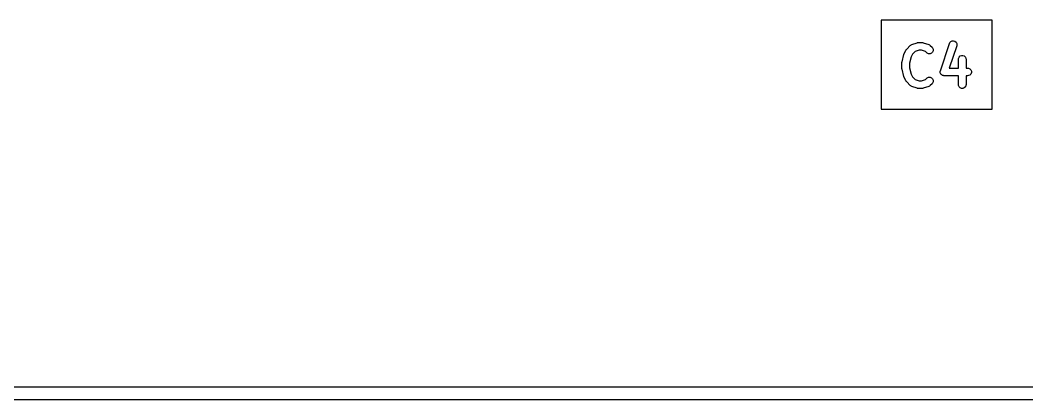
# Model space of a CAD drawing. Extents: x 20 to 124, y -124 to -20.
# Drawn here: x 64.59 to 104.07, y -124 to -109.11 of the extents above; entities that cross this region are included whole.
import ezdxf

# ---------------------------------------------------------------- set-up
doc = ezdxf.new("R2010")
doc.units = 0
doc.layers.add('BLACK', color=7, linetype='CONTINUOUS')
doc.layers.add('WHITE', color=7, linetype='CONTINUOUS')

msp = doc.modelspace()

# ---------------------------------------------------------------- linework, layer by layer
at = {"layer": 'BLACK', "linetype": 'CONTINUOUS'}
for p, q in [((102.705451, -109.112176), (98.363176, -109.112176)), ((98.363176, -109.112176), (98.363176, -112.598053)), ((102.705451, -112.598053), (102.705451, -109.112176)), ((99.358171, -110.249048), (99.501028, -110.106191)), ((99.501028, -110.106191), (99.523758, -110.087536)), ((99.523758, -110.087536), (99.528739, -110.085472)), ((99.528739, -110.085472), (99.532809, -110.081943)), ((99.532809, -110.081943), (99.55966, -110.069955)), ((99.55966, -110.069955), (99.773945, -109.998526)), ((99.773945, -109.998526), (99.788454, -109.995226)), ((99.788454, -109.995226), (99.792116, -109.99371)), ((99.792116, -109.99371), (99.797424, -109.993187)), ((99.797424, -109.993187), (99.802619, -109.992006)), ((99.802619, -109.992006), (99.806568, -109.992286)), ((99.806568, -109.992286), (99.82138, -109.990828)), ((99.82138, -109.990828), (99.964237, -109.990828)), ((99.964237, -109.990828), (99.979048, -109.992286)), ((99.979048, -109.992286), (99.982998, -109.992006)), ((99.982998, -109.992006), (99.988192, -109.993187)), ((99.988192, -109.993187), (99.993501, -109.99371)), ((99.993501, -109.99371), (99.997163, -109.995227)), ((99.997163, -109.995227), (100.011671, -109.998526)), ((100.011671, -109.998526), (100.225957, -110.069954)), ((100.225957, -110.069954), (100.252808, -110.081943)), ((100.252808, -110.081943), (100.256878, -110.085473)), ((100.256878, -110.085473), (100.261858, -110.087536)), ((100.261858, -110.087536), (100.284589, -110.106191)), ((100.284589, -110.106191), (100.356017, -110.177619)), ((100.679078, -111.093394), (101.03622, -110.021966)), ((101.320825, -110.116835), (101.029493, -110.990828)), ((101.03622, -110.021966), (101.048209, -109.995115)), ((101.048209, -109.995115), (101.086556, -109.950901)), ((101.086556, -109.950901), (101.138903, -109.924727)), ((101.138903, -109.924727), (101.197283, -109.920578)), ((101.197283, -109.920578), (101.252808, -109.939086)), ((101.252808, -109.939086), (101.297022, -109.977434)), ((101.297022, -109.977434), (101.323196, -110.029781)), ((101.327345, -110.088161), (101.320825, -110.116835)), ((101.323196, -110.029781), (101.327345, -110.088161)), ((99.175859, -110.747305), (99.247287, -110.461591)), ((99.247287, -110.461591), (99.248058, -110.459432)), ((99.248058, -110.459432), (99.248135, -110.458352)), ((99.248135, -110.458352), (99.252793, -110.446177)), ((99.252793, -110.446177), (99.25718, -110.4339)), ((99.25718, -110.4339), (99.257824, -110.433029)), ((99.257824, -110.433029), (99.258644, -110.430889)), ((99.258644, -110.430889), (99.330073, -110.288032)), ((99.330073, -110.288032), (99.338, -110.275438)), ((99.338, -110.275438), (99.339516, -110.271779)), ((99.339516, -110.271779), (99.342897, -110.267659)), ((99.342897, -110.267659), (99.345738, -110.263146)), ((99.345738, -110.263146), (99.348731, -110.260549)), ((99.348731, -110.260549), (99.358171, -110.249048)), ((99.534334, -110.550327), (99.47138, -110.802148)), ((99.587515, -110.443967), (99.534334, -110.550327)), ((99.688121, -110.343361), (99.587515, -110.443967)), ((99.845723, -110.290828), (99.688121, -110.343361)), ((99.939897, -110.290828), (99.845723, -110.290828)), ((100.097495, -110.343361), (99.939897, -110.290828)), ((100.143885, -110.389751), (100.097495, -110.343361)), ((100.166615, -110.408406), (100.143885, -110.389751)), ((100.220688, -110.430802), (100.166615, -110.408406)), ((100.279214, -110.430802), (100.220688, -110.430802)), ((100.333286, -110.408406), (100.279214, -110.430802)), ((100.374672, -110.36702), (100.333286, -110.408406)), ((100.356017, -110.177619), (100.374672, -110.200349)), ((100.374672, -110.200349), (100.397068, -110.254422)), ((100.397068, -110.312948), (100.374672, -110.36702)), ((100.397068, -110.254422), (100.397068, -110.312948)), ((101.410946, -110.557492), (101.45233, -110.516108)), ((101.45233, -110.516108), (101.506402, -110.49371)), ((101.506402, -110.49371), (101.56493, -110.49371)), ((101.56493, -110.49371), (101.619002, -110.516108)), ((101.619002, -110.516108), (101.660386, -110.557492)), ((99.17138, -110.783685), (99.171882, -110.778581)), ((99.17138, -110.997971), (99.17138, -110.783685)), ((99.171557, -110.776394), (99.173176, -110.765443)), ((99.171882, -110.778581), (99.171557, -110.776394)), ((99.173176, -110.765443), (99.174262, -110.754421)), ((99.174262, -110.754421), (99.175109, -110.752376)), ((99.175109, -110.752376), (99.175859, -110.747305)), ((99.47138, -110.802148), (99.47138, -110.979507)), ((101.385666, -110.640828), (101.388548, -110.611564)), ((101.385666, -110.990828), (101.385666, -110.640828)), ((101.388548, -110.611564), (101.410946, -110.557492)), ((101.660386, -110.557492), (101.682784, -110.611564)), ((101.682784, -110.611564), (101.685666, -110.640828)), ((101.685666, -110.640828), (101.685666, -110.990828)), ((99.171882, -111.003074), (99.17138, -110.997971)), ((99.171557, -111.005262), (99.171882, -111.003074)), ((99.173176, -111.016212), (99.171557, -111.005262)), ((99.174262, -111.027235), (99.173176, -111.016212)), ((99.175109, -111.029279), (99.174262, -111.027235)), ((99.175859, -111.034351), (99.175109, -111.029279)), ((99.247287, -111.320065), (99.175859, -111.034351)), ((99.248058, -111.322223), (99.247287, -111.320065)), ((99.248135, -111.323304), (99.248058, -111.322223)), ((99.252793, -111.335478), (99.248135, -111.323304)), ((99.25718, -111.347756), (99.252793, -111.335478)), ((99.47138, -110.979507), (99.534334, -111.231328)), ((99.534334, -111.231328), (99.587515, -111.337688)), ((99.587515, -111.337688), (99.68812, -111.438294)), ((100.672558, -111.122067), (100.674262, -111.114573)), ((100.674262, -111.146044), (100.672558, -111.122067)), ((100.674262, -111.111564), (100.675779, -111.107901)), ((100.674262, -111.114573), (100.674262, -111.111564)), ((100.674262, -111.170092), (100.674262, -111.146044)), ((100.676324, -111.175072), (100.674262, -111.170092)), ((100.675779, -111.107901), (100.679078, -111.093394)), ((100.676707, -111.180448), (100.676324, -111.175072)), ((100.687459, -111.201952), (100.676707, -111.180448)), ((100.69666, -111.224164), (100.687459, -111.201952)), ((100.70047, -111.227974), (100.69666, -111.224164)), ((100.702881, -111.232795), (100.70047, -111.227974)), ((100.721042, -111.248546), (100.702881, -111.232795)), ((100.738044, -111.265548), (100.721042, -111.248546)), ((100.743023, -111.26761), (100.738044, -111.265548)), ((100.747095, -111.271142), (100.743023, -111.26761)), ((100.769901, -111.278744), (100.747095, -111.271142)), ((100.792116, -111.287946), (100.769901, -111.278744)), ((100.799767, -111.288699), (100.792116, -111.287946)), ((100.802619, -111.28965), (100.799767, -111.288699)), ((100.806568, -111.289369), (100.802619, -111.28965)), ((100.82138, -111.290828), (100.806568, -111.289369)), ((101.385666, -111.290828), (100.82138, -111.290828)), ((101.029493, -110.990828), (101.385666, -110.990828)), ((101.385666, -111.640828), (101.385666, -111.290828)), ((101.685666, -110.990828), (101.749951, -110.990828)), ((101.749951, -111.290828), (101.685666, -111.290828)), ((101.685666, -111.290828), (101.685666, -111.640828)), ((101.749951, -110.990828), (101.779215, -110.99371)), ((101.779215, -111.287946), (101.749951, -111.290828)), ((101.779215, -110.99371), (101.833287, -111.016108)), ((101.833287, -111.265548), (101.779215, -111.287946)), ((101.833287, -111.016108), (101.874671, -111.057492)), ((101.874671, -111.224164), (101.833287, -111.265548)), ((101.874671, -111.057492), (101.897069, -111.111564)), ((101.897069, -111.170092), (101.874671, -111.224164)), ((101.897069, -111.111564), (101.897069, -111.170092)), ((99.257824, -111.348626), (99.25718, -111.347756)), ((99.258644, -111.350767), (99.257824, -111.348626)), ((99.330073, -111.493624), (99.258644, -111.350767)), ((99.338, -111.506217), (99.330073, -111.493624)), ((99.339516, -111.509877), (99.338, -111.506217)), ((99.342897, -111.513996), (99.339516, -111.509877)), ((99.345738, -111.51851), (99.342897, -111.513996)), ((99.348731, -111.521106), (99.345738, -111.51851)), ((99.358171, -111.532608), (99.348731, -111.521106)), ((99.501028, -111.675466), (99.358171, -111.532608)), ((99.523758, -111.694121), (99.501028, -111.675466)), ((99.528737, -111.696183), (99.523758, -111.694121)), ((99.532809, -111.699715), (99.528737, -111.696183)), ((99.55966, -111.711703), (99.532809, -111.699715)), ((99.773946, -111.783131), (99.55966, -111.711703)), ((99.68812, -111.438294), (99.845723, -111.490828)), ((99.845723, -111.490828), (99.939894, -111.490828)), ((99.939894, -111.490828), (100.097496, -111.438294)), ((100.225957, -111.711703), (100.011671, -111.783131)), ((100.097496, -111.438294), (100.143884, -111.391906)), ((100.143884, -111.391906), (100.166615, -111.373251)), ((100.166615, -111.373251), (100.220687, -111.350854)), ((100.220687, -111.350854), (100.279213, -111.350853)), ((100.252808, -111.699715), (100.225957, -111.711703)), ((100.256881, -111.696181), (100.252808, -111.699715)), ((100.261859, -111.69412), (100.256881, -111.696181)), ((100.28459, -111.675465), (100.261859, -111.69412)), ((100.279213, -111.350853), (100.333285, -111.37325)), ((100.356018, -111.604036), (100.28459, -111.675465)), ((100.333285, -111.37325), (100.374671, -111.414635)), ((100.374672, -111.581306), (100.356018, -111.604036)), ((100.374671, -111.414635), (100.397068, -111.468707)), ((100.397069, -111.527233), (100.374672, -111.581306)), ((100.397068, -111.468707), (100.397069, -111.527233)), ((101.388548, -111.670092), (101.385666, -111.640828)), ((101.410946, -111.724164), (101.388548, -111.670092)), ((101.45233, -111.765548), (101.410946, -111.724164)), ((101.660386, -111.724164), (101.619002, -111.765548)), ((101.682784, -111.670092), (101.660386, -111.724164)), ((101.685666, -111.640828), (101.682784, -111.670092)), ((99.788458, -111.78643), (99.773946, -111.783131)), ((99.792116, -111.787946), (99.788458, -111.78643)), ((99.797418, -111.788468), (99.792116, -111.787946)), ((99.80262, -111.789651), (99.797418, -111.788468)), ((99.806574, -111.789369), (99.80262, -111.789651)), ((99.82138, -111.790828), (99.806574, -111.789369)), ((99.964237, -111.790828), (99.82138, -111.790828)), ((99.979042, -111.789369), (99.964237, -111.790828)), ((99.982997, -111.789651), (99.979042, -111.789369)), ((99.988198, -111.788468), (99.982997, -111.789651)), ((99.993501, -111.787946), (99.988198, -111.788468)), ((99.997158, -111.78643), (99.993501, -111.787946)), ((100.011671, -111.783131), (99.997158, -111.78643)), ((101.506402, -111.787946), (101.45233, -111.765548)), ((101.56493, -111.787946), (101.506402, -111.787946)), ((101.619002, -111.765548), (101.56493, -111.787946)), ((98.363176, -112.598053), (102.705451, -112.598053)), ((123.3755, -123.4995), (20.6245, -123.4995))]:
    msp.add_line(p, q, dxfattribs=at)
at = {"layer": 'WHITE', "linetype": 'CONTINUOUS'}
msp.add_line((124, -124), (20, -124), dxfattribs=at)

doc.saveas('drawing.dxf')
